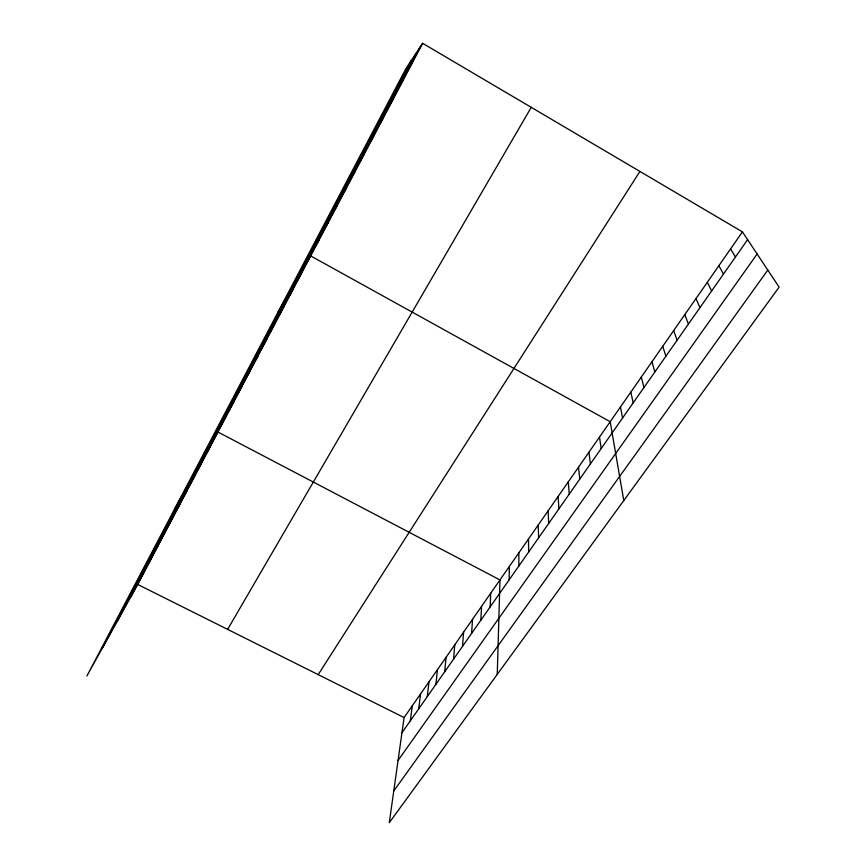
<?xml version="1.0" encoding="UTF-8"?>
<svg xmlns="http://www.w3.org/2000/svg" width="866" height="866" viewBox="0 0 866 866"><rect width="100%" height="100%" fill="white"/><g stroke="black" fill="none" stroke-linecap="round" stroke-linejoin="round"><path stroke-width="1.3" d="M518.842 566.007L518.853 552.822M509.143 579.841L509.349 566.472M497.257 674.387L499.974 579.939L217.951 432.037L174.488 509.23M490.134 606.958L490.708 593.232M480.814 620.262L481.561 606.362M471.602 633.392L472.522 619.331M462.509 646.361L463.591 632.148M453.535 659.167L454.78 644.802M444.669 671.821L446.077 657.294M435.912 684.302L437.471 669.645M427.263 696.643L428.973 681.845M418.722 708.832L420.584 693.893M410.289 720.869L412.281 705.801M742.443 231.882L404.086 717.568L389.299 822.7L779.119 287.133L742.443 231.882L422.63 43.3L405.851 68.76L86.881 676.021L137.694 584.442L422.63 43.3M102.275 648.277L411.058 60.858M117.029 621.691L415.951 53.443M130.376 597.627L420.291 46.861M151.442 557.617L158.489 544.952M144.33 571.127L151.474 558.278M137.315 584.453L144.546 571.441M173.319 516.049L180.074 503.947M165.936 530.089L172.789 517.792M158.64 543.935L165.601 531.453M196.062 472.836L202.503 461.361M188.387 487.428L194.937 475.737M180.799 501.836L187.457 489.94M203.846 458.049L210.178 446.791M227.834 412.476L233.798 401.932M219.737 427.869L225.82 417.087M244.374 381.051L250.079 371.016M236.05 396.877L241.885 386.572M252.818 365.019L258.382 355.244M261.38 348.749L266.804 339.255M278.863 315.538L283.983 306.607M270.062 332.263L275.334 323.04M287.793 298.575L292.762 289.948M296.854 281.363L301.66 273.05M277.878 312.41L310.678 255.914L610.194 421.72L623.78 500.548M227.639 629.387L531.237 107.341M314.845 247.189L319.316 239.514M323.765 230.237L328.073 222.876M332.815 213.047L336.95 206.021M341.983 195.619L345.945 188.94M351.293 177.952L355.071 171.609M360.721 160.015L364.315 154.051M370.291 141.84L373.701 136.233M380.001 123.394L383.205 118.177M389.852 104.678L392.861 99.85M399.854 85.691L402.636 81.274M318.19 674.636L639.92 171.425M409.997 66.411L412.562 62.428M401.943 732.766L747.607 239.655M398.057 760.456L757.122 253.998M393.759 790.961L767.796 270.084M137.694 584.442L404.086 717.568M730.59 248.899L735.44 257.018M718.888 265.689L723.446 274.132M707.36 282.251L711.614 291.008M695.972 298.586L699.945 307.647M684.746 314.704L688.438 324.057M673.672 330.606L677.093 340.251M662.739 346.292L665.9 356.218M651.957 361.772L654.858 371.969M641.305 377.056L643.958 387.513M630.805 392.136L633.208 402.852M620.435 407.02L622.6 417.986M599.499 437.07L601.188 448.523M588.945 452.214L590.406 463.916M578.531 467.164L579.765 479.093M568.258 481.918L569.265 494.075M558.115 496.467L558.906 508.851M548.113 510.832L548.687 523.421M538.23 525.013L538.609 537.808M528.476 539.009L528.661 551.999"/></g></svg>
